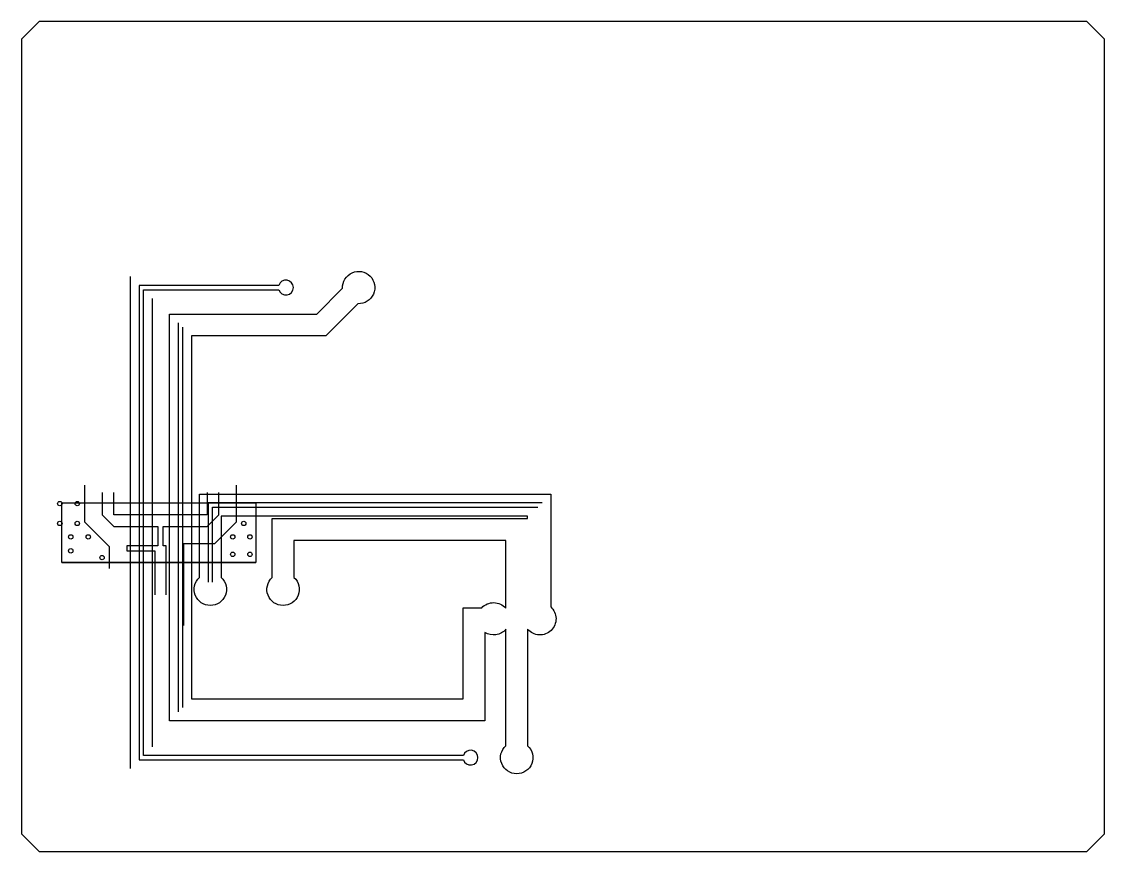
# Model space of a CAD drawing. Header units: metres. Extents: x -31 to 31, y 0 to 47.5.
import ezdxf

# ---------------------------------------------------------------- set-up
doc = ezdxf.new("R2010")
doc.units = ezdxf.units.M
for name, color, linetype in [('BOTTOM', 7, 'Continuous'), ('ClippingPolygon', 7, 'CONTINUOUS'), ('GND3', 7, 'Continuous'), ('TOP', 7, 'Continuous'), ('VIAS', 7, 'Continuous'), ('WGP_1', 7, 'CONTINUOUS')]:
    doc.layers.add(name, color=color, linetype=linetype)

msp = doc.modelspace()

# ---------------------------------------------------------------- linework, layer by layer
at = {"layer": 'BOTTOM'}
for p, q in [((-24.775874, 4.74), (-24.775874, 32.903141)), ((-23.525874, 31.653141), (-23.525874, 5.99)), ((-22.029143, 30.25953), (-22.029143, 7.979075)), ((-21.779143, 8.229075), (-21.779143, 30.00953)), ((-1.2, 19.946401), (-20.320686, 19.946401)), ((-20.320686, 19.946401), (-20.320686, 15.404618)), ((-20.070686, 15.404618), (-20.070686, 19.696401)), ((-20.070686, 19.696401), (-1.45, 19.696401))]:
    msp.add_line(p, q, dxfattribs=at)
for points in [[(-0.7, 20.446401), (-0.7, 13.996909, -0.431373), (-0.680619, 12.651375, -0.431373), (-2.025, 12.710331), (-2.025, 6.046909, -0.684031), (-2.65, 4.44, -0.684031), (-3.275, 6.046909), (-3.275, 12.710331, -0.180603), (-3.842599, 12.399525, -0.180603), (-4.475, 12.536781), (-4.475, 7.479075), (-22.529143, 7.479075), (-22.529143, 30.75953), (-14.102608, 30.75953), (-12.624238, 32.2379, -0.684031), (-11.04604, 32.932215, -0.684031), (-11.740354, 31.354016), (-13.584841, 29.50953), (-21.279143, 29.50953), (-21.279143, 8.729075), (-5.725, 8.729075), (-5.725, 13.94), (-4.656909, 13.94, -0.21409), (-3.961393, 14.2399, -0.21409), (-3.275, 13.919669), (-3.275, 17.801401), (-15.405314, 17.801401), (-15.405314, 15.680326, -0.684031), (-16.030314, 14.073417, -0.684031), (-16.655314, 15.680326), (-16.655314, 19.051401), (-2.025, 19.051401), (-2.025, 19.196401), (-19.570686, 19.196401), (-19.570686, 15.680326, -0.684031), (-20.195686, 14.073417, -0.684031), (-20.820686, 15.680326), (-20.820686, 20.446401)], [(-24.275874, 32.403141), (-24.275874, 5.24), (-5.706202, 5.24, 0.86086), (-4.875, 5.365, 0.86086), (-5.706202, 5.49), (-24.025874, 5.49), (-24.025874, 32.153141), (-16.271689, 32.153141, 0.86086), (-15.440487, 32.278141, 0.86086), (-16.271689, 32.403141)]]:
    msp.add_lwpolyline(points, format="xyb", close=True, dxfattribs=at)
at = {"layer": 'ClippingPolygon'}
msp.add_lwpolyline([(-28.699, 16.532), (-28.699, 19.959), (-17.592, 19.959), (-17.592, 16.532)], close=True, dxfattribs=at)
at = {"layer": 'GND3'}
msp.add_lwpolyline([(-31, 1), (-30, 0), (30, 0), (31, 1), (31, 46.5), (30, 47.5), (-30, 47.5), (-31, 46.5)], close=True, dxfattribs=at)
at = {"layer": 'TOP'}
for p, q in [((-27.38823, 18.851502), (-27.38823, 20.959929)), ((-26.38823, 20.545715), (-26.38823, 19.265715)), ((-25.71823, 19.265715), (-25.71823, 20.545715)), ((-20.37823, 20.545715), (-20.37823, 19.265715)), ((-19.708229, 19.265715), (-19.708229, 20.545715)), ((-18.708229, 20.959929), (-18.708229, 18.851502)), ((-26.38823, 19.265715), (-25.71823, 18.595715)), ((-20.37823, 19.265715), (-25.71823, 19.265715)), ((-20.37823, 18.595715), (-19.708229, 19.265715)), ((-25.970729, 17.434002), (-27.38823, 18.851502)), ((-18.708229, 18.851502), (-19.964016, 17.595715)), ((-25.71823, 18.595715), (-23.19823, 18.595715)), ((-23.19823, 18.595715), (-23.19823, 17.495715)), ((-22.898229, 17.495715), (-22.898229, 18.595715)), ((-22.898229, 18.595715), (-20.37823, 18.595715)), ((-25.970729, 16.195715), (-25.970729, 17.434002)), ((-23.19823, 17.495715), (-24.970729, 17.495715)), ((-24.970729, 17.495715), (-24.970729, 17.195715)), ((-22.72573, 17.495715), (-22.898229, 17.495715)), ((-22.72573, 14.677801), (-22.72573, 17.495715)), ((-19.964016, 17.595715), (-21.72573, 17.595715)), ((-21.72573, 17.595715), (-21.72573, 12.925801)), ((-24.970729, 17.195715), (-23.37073, 17.195715)), ((-23.37073, 17.195715), (-23.37073, 14.677801))]:
    msp.add_line(p, q, dxfattribs=at)
at = {"layer": 'VIAS'}
for centre in [(-28.81323, 19.905715), (-27.81323, 19.905715), (-28.81323, 18.771401), (-27.81323, 18.771401), (-18.283229, 18.771401), (-28.185336, 18.003992), (-27.185336, 18.003992), (-18.911123, 18.003992), (-17.930314, 18.003992), (-28.185336, 17.203992), (-26.39573, 16.814859), (-18.911123, 17.003992), (-17.930314, 17.003992)]:
    msp.add_circle(centre, 0.125, dxfattribs=at)
at = {"layer": 'WGP_1'}
msp.add_lwpolyline([(-28.699, 16.532), (-17.592, 16.532)], dxfattribs=at)

doc.saveas('drawing.dxf')
